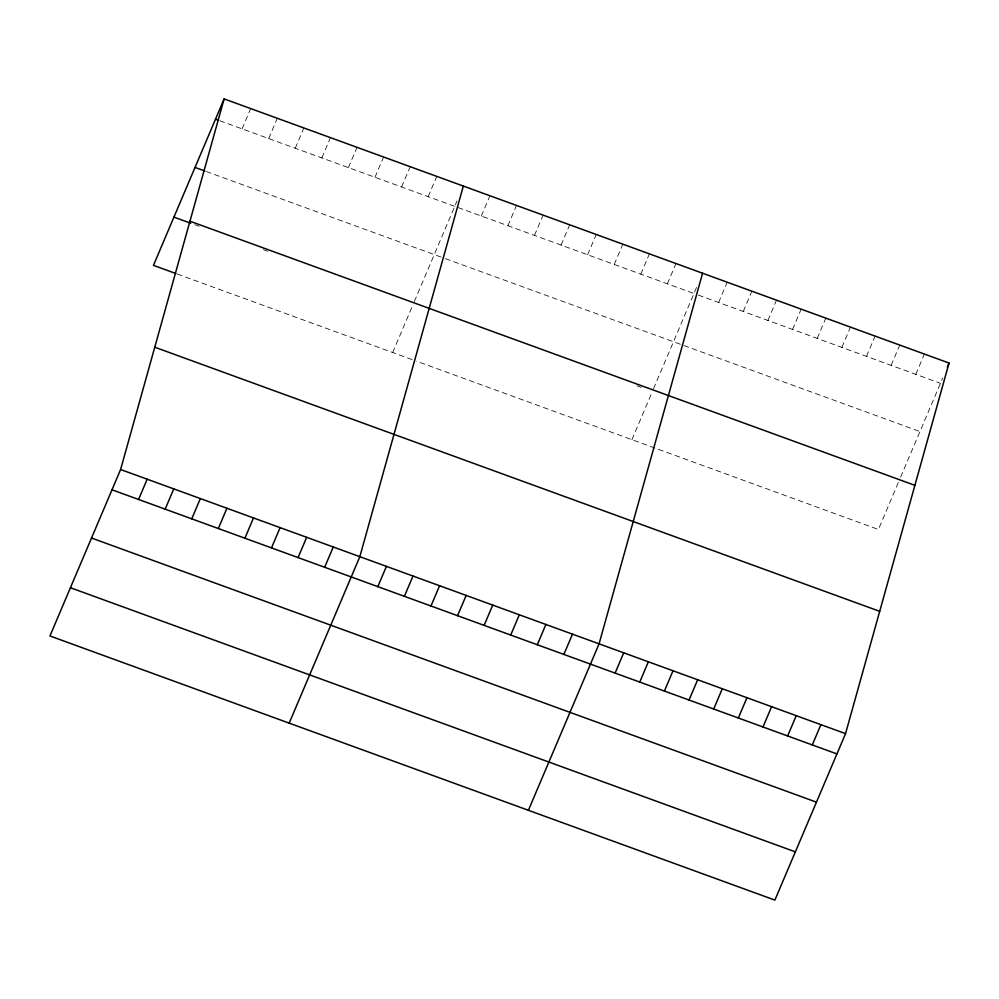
<?xml version="1.0" encoding="UTF-8"?>
<svg xmlns="http://www.w3.org/2000/svg" width="999" height="999" viewBox="0 0 999 999"><rect width="100%" height="100%" fill="white"/><g stroke="black" fill="none" stroke-linecap="round" stroke-linejoin="round"><path stroke-width="0.75" stroke-dasharray="5 3.75" d="M242.083 128.871L250.687 108.591M268.669 138.549L277.272 118.269M295.242 148.239L303.858 127.959M321.828 157.917L330.432 137.65M348.414 167.607L357.018 147.328M374.987 177.285L383.591 157.018M401.573 186.975L410.177 166.696M428.146 196.666L436.763 176.386M392.682 352.522L413.161 304.283M414.335 301.523L457.03 200.936M481.318 216.034L489.922 195.754M507.892 225.712L516.508 205.432M534.477 235.402L543.081 215.122M561.063 245.08L569.667 224.812M587.637 254.77L596.241 234.49M614.223 264.46L622.827 244.181M640.796 274.138L649.412 253.858M667.382 283.828L675.986 263.549M631.917 439.685L652.397 391.446M653.558 388.686L696.827 286.75M718.606 302.485L727.222 282.218M743.256 311.476L751.86 291.196M767.906 320.454L776.51 300.175M792.557 329.433L801.161 309.153M817.207 338.411L825.811 318.132M841.845 347.39L850.461 327.11M866.495 356.368L875.112 336.089M891.145 365.347L899.749 345.08M915.796 374.338L924.4 354.058M898.301 482.592L878.396 529.482L416.471 361.188M900.623 477.11L942.744 377.909M219.705 120.717L693.968 293.506M698.313 295.092L940.446 383.316M206.219 171.503L444.056 258.154M445.454 258.666L919.967 431.556M194.917 224.763L199.113 226.298M263.461 249.738L267.67 251.273M637 385.839L641.196 387.375M177.235 274.026L415.072 360.676"/><path stroke-width="1.5" d="M120.604 469.518L224.113 98.901L949.05 363.037L845.541 733.641L774.887 900.099L49.95 635.963L120.604 469.518L845.541 733.641M463.336 186.064L359.84 556.68L289.186 723.126M702.572 273.227L599.063 643.843L528.409 810.289M224.113 98.901L153.459 265.359L175.836 273.514M138.574 499.475L147.19 479.195M165.16 509.153L173.764 488.886M191.746 518.843L200.349 498.563M218.319 528.533L226.935 508.254M244.905 538.211L253.509 517.932M271.491 547.902L280.095 527.622M298.064 557.579L306.668 537.3M324.65 567.27L333.254 546.99M377.809 586.638L386.413 566.358M404.395 596.316L412.999 576.048M430.969 606.006L439.585 585.726M457.554 615.696L466.158 595.416M484.128 625.374L492.744 605.094M510.714 635.064L519.318 614.785M537.3 644.742L545.904 624.462M563.873 654.432L572.489 634.153M615.109 673.101L623.713 652.822M639.76 682.08L648.363 661.8M664.397 691.058L673.014 670.779M689.048 700.037L697.664 679.757M713.698 709.015L722.302 688.736M738.348 717.994L746.952 697.714M762.999 726.972L771.603 706.705M787.637 735.963L796.253 715.684M947.327 367.095L949.05 363.037M812.287 744.942L820.903 724.662M215.497 119.181L218.294 120.205M195.03 167.42L204.82 170.991M189.947 221.204L914.897 485.339M173.926 217.12L190.722 223.239M154.758 347.215L879.707 611.338M112 489.785L836.937 753.92M91.521 538.024L816.458 802.16M70.43 587.724L795.366 851.86"/></g></svg>
